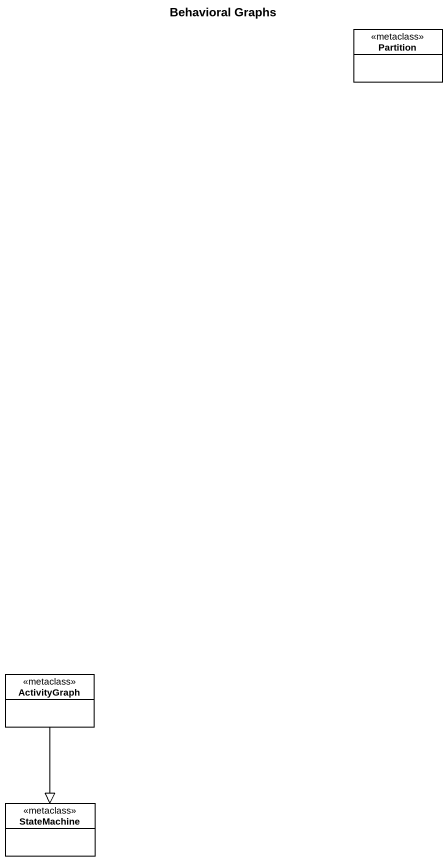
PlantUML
@startuml
title Behavioral Graphs
hide circle
hide empty members
class "Partition" as Partition_ <<metaclass>> #FFFFFF
class ActivityGraph <<metaclass>> #FFFFFF
class StateMachine <<metaclass>> #FFFFFF
ActivityGraph --|> StateMachine
@enduml
